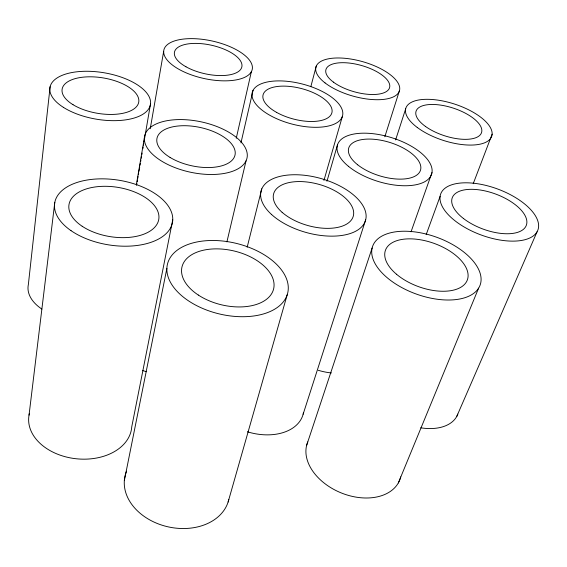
<?xml version="1.0" encoding="UTF-8"?>
<svg xmlns="http://www.w3.org/2000/svg" width="567" height="567" viewBox="0 0 567 567"><rect width="100%" height="100%" fill="white"/><g stroke="black" fill="none" stroke-linecap="round" stroke-linejoin="round"><path stroke-width="0.85" d="M50.116 86.716L28.35 284.62A45.027 27.407 7 0 0 41.845 309.058M29.037 415.136L54.793 202.341M136.356 184.785L144.394 137.724M136.59 185.246L136.888 183.51M137.186 181.766L137.483 180.03M137.781 178.286L138.079 176.55M138.376 174.806L138.674 173.063M138.972 171.326L139.716 166.974M140.014 165.231L140.311 163.494M140.609 161.751L140.907 160.014M141.204 158.271L141.502 156.527M141.8 154.791L142.097 153.047M142.841 148.696L143.139 146.959M143.437 145.216L143.734 143.479M144.032 141.736L144.33 139.992M144.628 138.256L150.588 103.442M150.248 128.716L163.672 51.306M172.729 219.833L131.742 426.866A51.725 36.579 5.9 0 1 74.468 458.554A51.725 36.579 5.9 0 1 29.406 413.428M124.336 480.582L166.882 268.361M236.269 138.235L251.351 71.74A45.24 19.193 12.4 0 0 194.708 38.698A45.24 19.193 12.4 0 0 178.045 68.798A45.24 19.193 12.4 0 0 251.351 71.74M240.954 142.877L253.059 90.309M226.906 241.889L246.043 160.851A52.348 25.742 12.1 0 0 180.561 119.573A52.348 25.742 12.1 0 0 160.893 160.652A52.348 25.742 12.1 0 0 246.043 160.851M247.169 247.24L261.777 188.854M310.836 86.659L316.251 66.126M228.118 502.015L287.185 294.819A61.824 36.281 13.5 0 0 207.72 240.621A61.824 36.281 13.5 0 0 187.819 300.39A61.824 36.281 13.5 0 0 287.185 294.819M323.955 180.391L342.326 116.54A46.636 20.681 14.6 0 0 280.715 80.911A46.636 20.681 14.6 0 0 269.141 114.888A46.636 20.681 14.6 0 0 342.326 116.54M326.975 181.227L337.563 144.684M384.83 136.76L399.522 90.436M303.125 414.229L365.665 219.819M395.603 139.929L405.667 108.878M306.662 445.286L372.122 248.013M411.04 231.811L431.983 172.559M426.171 234.646L440.105 196.373M473.218 183.708L492.128 134.181M398.317 482.964L478.612 288.156A57.132 30.171 19.9 0 0 414.314 231.839A57.132 30.171 19.9 0 0 386.226 276.894A57.132 30.171 19.9 0 0 478.612 288.156M456.789 416.362L537.062 231.797A51.838 24.424 20.4 0 0 476.209 183.545A51.838 24.424 20.4 0 0 454.677 220.528A51.838 24.424 20.4 0 0 537.062 231.797M228.813 499.499A53.206 40.073 12.5 0 1 164.721 525.999A53.206 40.073 12.5 0 1 126.554 471.212M303.494 412.606A47.508 31.986 16.3 0 1 247.375 431.785M400.749 476.882A49.768 34.105 22.6 0 1 342.943 493.588A49.768 34.105 22.6 0 1 307.789 441.913M146.669 371.69A46.055 29.718 10.6 0 1 142.686 370.591M331.383 372.944A43.645 26.812 18.2 0 1 318.243 370.286M457.824 414.101A45.707 28.336 22.9 0 1 420.721 427.809M198.294 295.031A47.118 27.641 13.5 0 0 273.414 289.673A47.118 27.641 13.5 0 0 211.689 249.033A47.118 27.641 13.5 0 0 198.294 295.031M82.201 226.276A45.495 24.934 9.3 0 0 157.506 223.27A45.495 24.934 9.3 0 0 101.982 186.352A45.495 24.934 9.3 0 0 82.201 226.276M71.052 230.677A59.691 32.73 9.2 0 0 170.454 228.062A59.691 32.73 9.2 0 0 99.282 178.874A59.691 32.73 9.2 0 0 71.052 230.677M282.153 212.356A41.363 21.319 15.8 0 0 350.973 220.506A41.363 21.319 15.8 0 0 307.236 182.035A41.363 21.319 15.8 0 0 282.153 212.356M271.487 214.432A54.269 27.981 15.8 0 0 362.093 226.396A54.269 27.981 15.8 0 0 306.463 175.515A54.269 27.981 15.8 0 0 271.487 214.432M396.496 274.237A43.546 22.985 19.9 0 0 466.499 281.749A43.546 22.985 19.9 0 0 416.235 239.203A43.546 22.985 19.9 0 0 396.496 274.237M73.008 104.689A38.847 17.924 9.6 0 0 137.455 105.363A38.847 17.924 9.6 0 0 90.848 76.807A38.847 17.924 9.6 0 0 73.008 104.689M185.941 66.757A34.488 14.629 12.4 0 0 241.358 68.288A34.488 14.629 12.4 0 0 197.181 43.418A34.488 14.629 12.4 0 0 185.941 66.757M63.369 107.333A50.959 23.523 9.6 0 0 148.426 109.261A50.959 23.523 9.6 0 0 88.842 71.293A50.959 23.523 9.6 0 0 63.369 107.333M276.639 112.415A35.551 15.756 14.6 0 0 331.851 112.904A35.551 15.756 14.6 0 0 283.961 86.12A35.551 15.756 14.6 0 0 276.639 112.415M170.086 157.442A39.903 19.618 12.1 0 0 234.483 156.719A39.903 19.618 12.1 0 0 183.467 125.711A39.903 19.618 12.1 0 0 170.086 157.442M333.396 82.102A33.084 13.636 15.8 0 0 387.97 90.295A33.084 13.636 15.8 0 0 351.873 63.405A33.084 13.636 15.8 0 0 333.396 82.102M325.047 82.91A43.404 17.889 15.8 0 0 396.964 94.561A43.404 17.889 15.8 0 0 351.086 59.081A43.404 17.889 15.8 0 0 325.047 82.91M417.248 127.455A45.169 19.016 18.1 0 0 490.313 138.844A45.169 19.016 18.1 0 0 438.844 100.274A45.169 19.016 18.1 0 0 417.248 127.455M348.414 166.294A49.279 22.907 17.2 0 0 429.403 178.045A49.279 22.907 17.2 0 0 375.886 134.067A49.279 22.907 17.2 0 0 348.414 166.294M357.664 164.791A37.564 17.457 17.2 0 0 419.084 172.892A37.564 17.457 17.2 0 0 377.098 139.624A37.564 17.457 17.2 0 0 357.664 164.791M463.572 218.586A39.513 18.612 20.4 0 0 525.914 226.233A39.513 18.612 20.4 0 0 478.406 189.761A39.513 18.612 20.4 0 0 463.572 218.586M425.356 126.356A34.431 14.494 18.1 0 0 480.688 134.28A34.431 14.494 18.1 0 0 440.382 105.072A34.431 14.494 18.1 0 0 425.356 126.356"/></g></svg>
